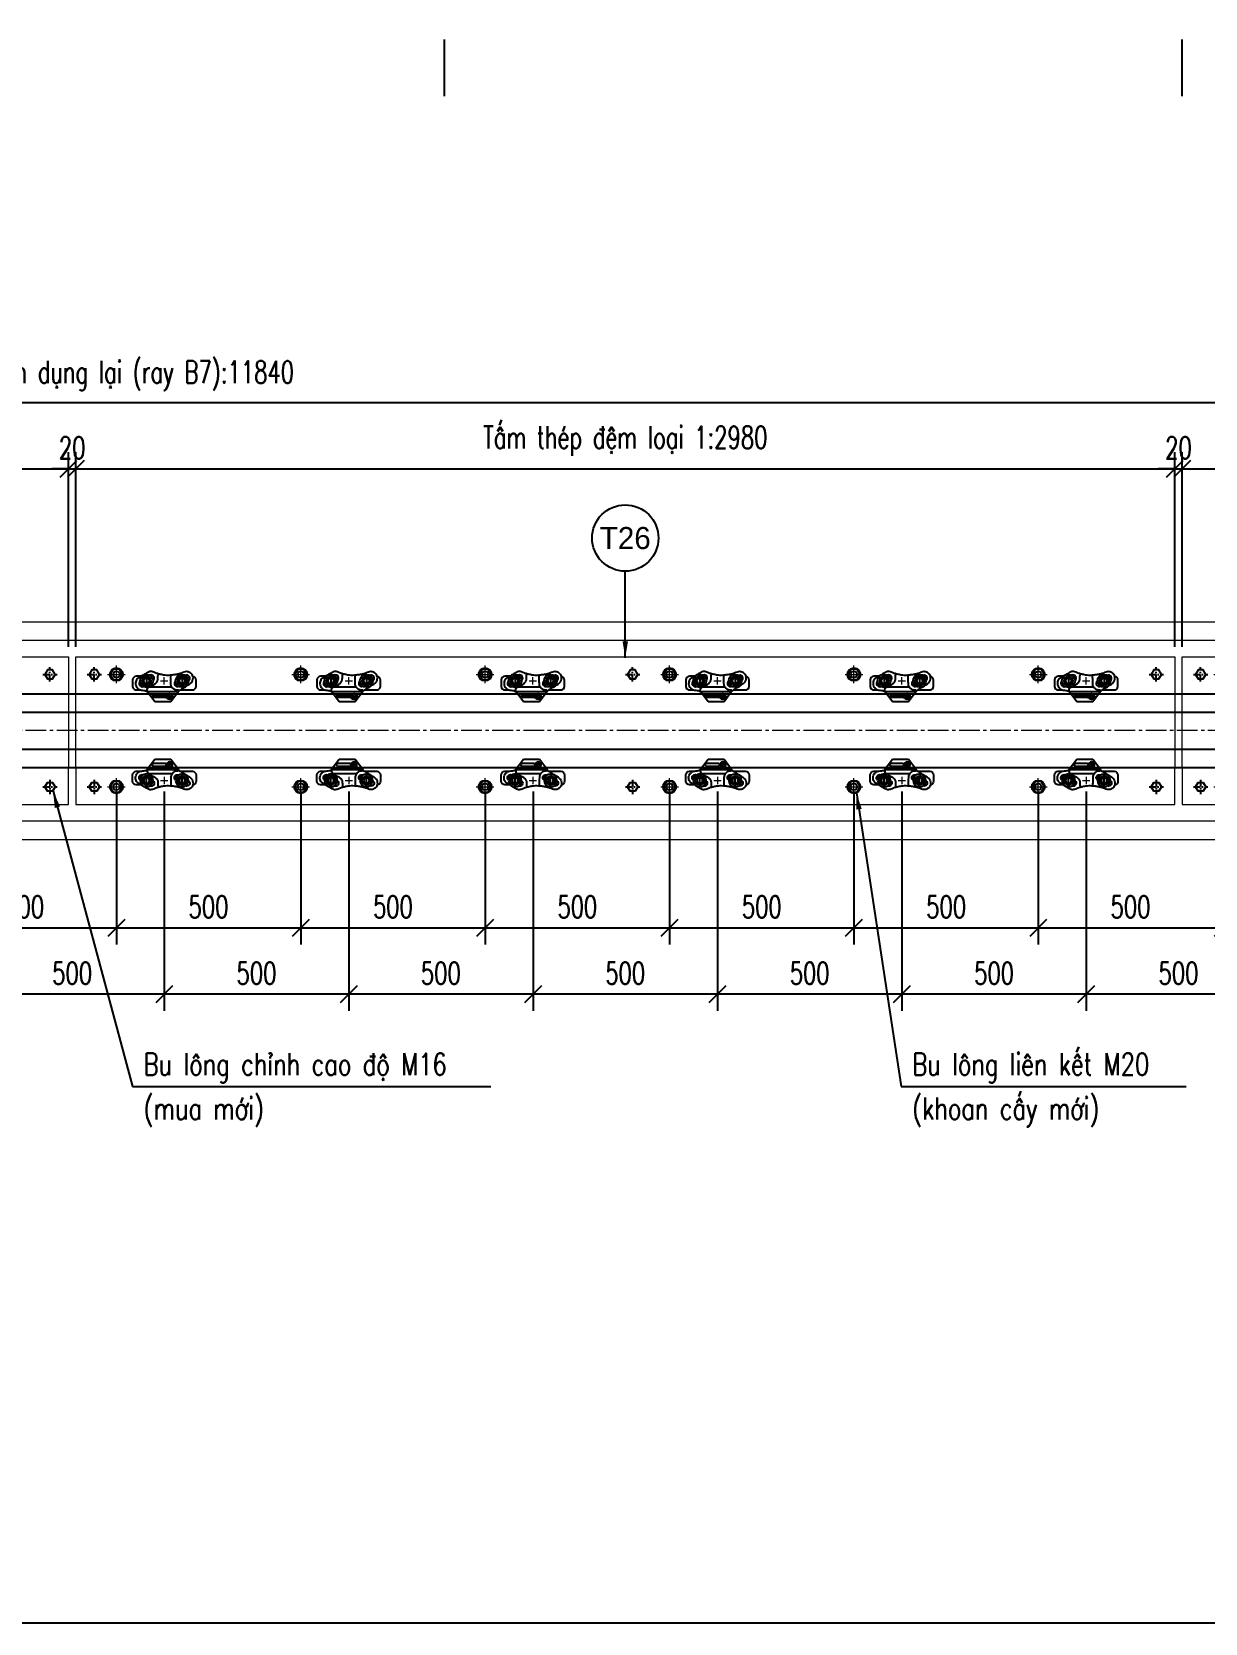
# Model space of a CAD drawing. Header units: millimetres. Extents: x 105795 to 260623, y -660711 to -234400.
# Drawn here: x 210445 to 213627, y -321277 to -316960 of the extents above; entities that cross this region are included whole.
import ezdxf
from ezdxf.enums import TextEntityAlignment as Align

# ---------------------------------------------------------------- set-up
doc = ezdxf.new("R2010")
doc.units = ezdxf.units.MM
doc.header["$LTSCALE"] = 150
doc.header["$MEASUREMENT"] = 0
doc.linetypes.add('CENTER', pattern=[2, 1.25, -0.25, 0.25, -0.25])
doc.linetypes.add('CENTER2', pattern=[1.125, 0.75, -0.125, 0.125, -0.125])
doc.layers.get('Defpoints').update_dxf_attribs({"color": 255})
for name, color, linetype in [('Bulong chinh cao do', 7, 'Continuous'), ('GhichuLytrinh', 2, 'Continuous'), ('PART', 3, 'Continuous'), ('Ray moi', 1, 'Continuous'), ('T-Dim', 8, 'Continuous'), ('T-Hatch', 8, 'Continuous'), ('T-Thay', 3, 'Continuous'), ('T-Truc', 13, 'CENTER2'), ('Tam thep dem', 2, 'Continuous'), ('TEXT', 4, 'Continuous')]:
    doc.layers.add(name, color=color, linetype=linetype)
doc.styles.add('HOA', font='VHAVAN.TTF', dxfattribs={"width": 0.85})
doc.styles.add('THUONG', font='vnsimple.shx', dxfattribs={"width": 0.75})
doc.styles.add('vnsimple', font='vnsimple.shx', dxfattribs={"width": 0.7})
doc.dimstyles.new('30L', dxfattribs={"dimscale": 300, "dimtxt": 0.2, "dimasz": 0.15, "dimexe": 0.15, "dimexo": 0.1, "dimgap": 0.09, "dimtad": 1, "dimdsep": 46, "dimtxsty": 'vnsimple', "dimblk": 'OBLIQUE', "dimcen": 0.09, "dimdle": 0.1, "dimclrd": 256, "dimclre": 256, "dimclrt": 3, "dimadec": 0, "dimazin": 0, "dimtfac": 1, "dimtix": 1, "dimtmove": 1, "dimatfit": 3, "dimfxl": 1, "dimtolj": 1, "dimtzin": 0, "dimarcsym": 0})

# ---------------------------------------------------------------- blocks, each defined once
blk = doc.blocks.new('Bulong M16 chinh cao do')
at = {"layer": 'Bulong chinh cao do', "lineweight": -3}
blk.add_lwpolyline([(-13.9, 0), (-6.9, -12), (6.9, -12), (13.9, 0), (6.9, 12), (-6.9, 12)], close=True, dxfattribs=at)
at = {"layer": 'T-Truc', "color": 250, "linetype": 'CENTER', "lineweight": -3, "ltscale": 0.1}
for p, q in [((-19.4, 0), (19.4, 0)), ((0, -19.4), (0, 19.4))]:
    blk.add_line(p, q, dxfattribs=at)
blk = doc.blocks.new('BU LONG')
at = {"layer": 'PART', "color": 2, "linetype": 'ByBlock', "lineweight": 9, "ltscale": 0.1}
for p, q in [((587063.7, -184968.2), (587063.7, -184920.2)), ((587039.7, -184944.2), (587087.7, -184944.2))]:
    blk.add_line(p, q, dxfattribs=at)
at = {"layer": 'PART', "color": 8, "linetype": 'Continuous'}
blk.add_lwpolyline([(587055.4, -184929.8), (587047.1, -184944.2), (587055.4, -184958.6), (587072.1, -184958.6), (587080.4, -184944.2), (587072.1, -184929.8)], close=True, dxfattribs=at)
at = {"layer": 'PART', "color": 2, "linetype": 'Continuous'}
for radius in [17.6, 8.8]:
    blk.add_circle((587063.7, -184944.2), radius, dxfattribs=at)
blk = doc.blocks.new('coc1')
at = {"layer": 'T-Dim', "color": 250}
for p, q in [((252126.1, -30948.7), (252141.5, -30948.7)), ((252151.5, -30976.2), (252151.5, -31038.5)), ((252171.9, -30984.6), (252171.2, -30984.6)), ((252171.2, -30984.6), (252171.3, -30985.4)), ((252172.9, -31027.2), (252172.9, -30993.4)), ((252174.9, -30991.4), (252177.5, -30991.4)), ((252177.5, -30983), (252175.9, -30983)), ((252175.9, -30983), (252175.9, -30984.6)), ((252175.9, -30985.9), (252175.9, -30987.5)), ((252177.5, -30987.5), (252175.9, -30987.5)), ((252177.8, -30983.6), (252177.8, -30984.6)), ((252177.8, -30986.9), (252177.8, -30985.9)), ((252178.3, -30984.6), (252178.4, -30984.6)), ((252179.5, -30993.4), (252179.5, -31027.2)), ((252181.8, -30986.4), (252181.8, -30984)), ((252174.9, -31029.2), (252177.5, -31029.2)), ((252126.3, -31045.1), (252141.7, -31045.1))]:
    blk.add_line(p, q, dxfattribs=at)
at = {"layer": 'T-Dim', "color": 8}
for p, q in [((252148.7, -30911), (252131.7, -30911)), ((252158.7, -30953.7), (252158.7, -30921)), ((252163.3, -30958.5), (252191, -30979.2)), ((252191, -30979.2), (252191, -31022.5)), ((252191, -31022.5), (252163.3, -31043.3)), ((252121.7, -31059.7), (252121.7, -31073)), ((252158.7, -31073), (252158.7, -31062.1)), ((252131.7, -31083), (252148.7, -31083))]:
    blk.add_line(p, q, dxfattribs=at)
at = {"layer": 'T-Dim', "color": 250}
for points in [[(252147.6, -30948.5), (252140.6, -30936.7), (252126.7, -30936.8), (252120, -30948.9), (252127.1, -30960.8), (252140.9, -30960.6)], [(252147.9, -31044.8), (252140.8, -31033), (252127, -31033.1), (252120.2, -31045.2), (252127.3, -31057.1), (252141.1, -31056.9)]]:
    blk.add_lwpolyline(points, close=True, dxfattribs=at)
blk.add_lwpolyline([(252172.3, -30985.9), (252171.8, -30985.9, -0.402189), (252171.3, -30985.4, -0.402189)], format="xyb", dxfattribs=at)
for points in [[(252171.8, -30984.6), (252171.9, -30984.6)], [(252178.3, -30985.9), (252172.3, -30985.9)], [(252174.6, -30984.6), (252178.3, -30984.6)], [(252178.1, -30984.6), (252179.1, -30984.6)], [(252179.1, -30985.9), (252178.3, -30985.9)]]:
    blk.add_lwpolyline(points, dxfattribs=at)
for centre, radius in [((252133.8, -30949.1), 17.5), ((252133.8, -30948.7), 12), ((252133.8, -30948.7), 8.21), ((252133.8, -30948.7), 7.72), ((252176.2, -30982.5), 7.99), ((252134, -31045.1), 17.7), ((252134, -31045.1), 12), ((252134, -31045.1), 8.58), ((252134, -31045.1), 7.72)]:
    blk.add_circle(centre, radius, dxfattribs=at)
for centre, radius, start, end in [((252126.7, -30936.2), 8.21, 33.8579, 204.33), ((252141.3, -30961.6), 8.21, 217.2187, 24.4659), ((252174.7, -30980.6), 4.86, 309.8531, 235.0368), ((252174.6, -30981), 3.55, 325.9393, 270.8947), ((252174.9, -30993.4), 2, 90, 180), ((252177.5, -30993.4), 2, 0, 90), ((252178.6, -30983.1), 1.56, 288.3305, 324.0231), ((252179, -30987), 1.05, 31.2028, 83.0416), ((252180.9, -30985.2), 1.54, 51.5074, 129.6961), ((252180.9, -30985.2), 1.54, 230.3039, 308.4926), ((252126.6, -31033), 8.58, 40.2477, 202.8953), ((252174.9, -31027.2), 2, 180, 270), ((252177.5, -31027.2), 2, 270, 0), ((252126.6, -31033), 8.58, 243.5906, 244.2653), ((252141.2, -31057), 8.58, 221.8793, 20.5324), ((252141.2, -31057), 8.58, 61.7402, 62.4743)]:
    blk.add_arc(centre, radius, start, end, dxfattribs=at)
at = {"layer": 'T-Dim', "color": 8}
for centre, radius, start, end in [((252131.7, -30921), 10, 90, 172.7502), ((252148.7, -30921), 10, 0, 90), ((252126.6, -31033), 8.58, 358.8777, 359.7675), ((252131.7, -31073), 10, 180, 270), ((252141.2, -31057), 8.58, 179.9374, 180.02), ((252148.7, -31073), 10, 270, 0)]:
    blk.add_arc(centre, radius, start, end, dxfattribs=at)
blk.add_open_spline([(252163.3, -30958.5), (252160.5, -30956.2), (252157.4, -30952.2), (252153.2, -30944.9), (252142, -30926.5), (252136.6, -30921.3), (252129, -30918.9), (252122.3, -30919.2), (252116.3, -30921.6), (252113.2, -30924.9), (252109.9, -30930.5), (252108.9, -30934.1), (252109, -30939.9), (252111.7, -30947.5), (252113.9, -30953.5), (252116, -30959.9), (252117.8, -30970.7), (252118.9, -30980.9), (252119.3, -30990.5), (252118.4, -30998.7), (252116, -31010.1), (252113.9, -31017.1), (252110.2, -31026.3), (252108.6, -31031.1), (252108.6, -31036), (252110, -31039.8), (252119.9, -31056.7), (252121.7, -31059.6), (252124.1, -31064.1), (252128.6, -31071), (252134.1, -31073.9), (252138.8, -31075.4), (252144.9, -31075), (252151.5, -31072.3), (252157.7, -31065.7), (252158.7, -31062.5), (252159.6, -31055.9), (252160.3, -31048.8), (252161.8, -31045.5), (252162.5, -31044.1), (252163.3, -31043.3)], degree=3, knots=[0.587392, 0.587392, 0.587392, 0.587392, 1, 2, 3, 4, 5, 6, 7, 8, 9, 10, 11, 12, 13, 14, 15, 16, 17, 18, 19, 20, 21, 22, 23, 24, 25, 26, 27, 28, 29, 30, 31, 32, 33, 34, 35, 36, 37, 37.680973, 37.680973, 37.680973, 37.680973], dxfattribs=at)
at = {"layer": 'T-Dim', "color": 250}
for points in [[(252163.2, -31042.6), (252163.2, -31038.2), (252163.3, -31005.4), (252163.3, -30985.6), (252163.2, -30962.7), (252163.3, -30959.6), (252163.1, -30959.1), (252162.1, -30958.4), (252161, -30958.3), (252159.8, -30958.4), (252159.3, -30959.4), (252159.2, -30961.2), (252159, -30964), (252158.6, -30966.7), (252158.2, -30968.6), (252157, -30970.9), (252154.7, -30973.5), (252151.8, -30976), (252149.7, -30977.4), (252146.7, -30978.8), (252142.9, -30979.4), (252130.9, -30979.5), (252124.3, -30979.6), (252121.3, -30979.6), (252118.7, -30979.8)], [(252177.8, -30983.6), (252177.8, -30983.2), (252177.7, -30983), (252177.5, -30983)], [(252177.8, -30986.9), (252177.8, -30987.3), (252177.7, -30987.5), (252177.5, -30987.5)], [(252163.2, -31042.6), (252161.8, -31043.7), (252159.6, -31043.5), (252155.8, -31043.3), (252153.2, -31041), (252149.8, -31036.1), (252145.1, -31027.2), (252143.6, -31024.1), (252141.4, -31020.8), (252138.9, -31018.5), (252135.8, -31016.1), (252132.8, -31014.9), (252130.3, -31014.2), (252119.9, -31014.1), (252117.4, -31014.1), (252115.3, -31012.2)]]:
    blk.add_open_spline(points, degree=3, dxfattribs=at)
at = {"layer": 'T-Truc', "color": 250, "lineweight": 9, "ltscale": 30}
for p, q in [((252134, -31007), (252134, -30987)), ((252144, -30997), (252124, -30997))]:
    blk.add_line(p, q, dxfattribs=at)
blk = doc.blocks.new('mnmnbvmnbvmnbmnbbn')
at = {"layer": 'Tam thep dem', "lineweight": 9, "ltscale": 0.5}
for points in [[(0, -300), (0, 0), (2980, 0), (2980, -300)], [(0, -300), (0, -400), (2980, -400), (2980, -300)]]:
    blk.add_lwpolyline(points, dxfattribs=at)
at = {"layer": 'Bulong chinh cao do', "linetype": 'Continuous'}
for p in [(50, -47.5), (1510, -47.5), (2930, -47.5)]:
    blk.add_blockref('Bulong M16 chinh cao do', p, dxfattribs=at)
at = {"layer": 'Bulong chinh cao do', "linetype": 'Continuous', "xscale": -1, "rotation": 180}
for p in [(50, -352.5), (1510, -352.5), (2930, -352.5)]:
    blk.add_blockref('Bulong M16 chinh cao do', p, dxfattribs=at)
at = {"layer": 'PART', "linetype": 'Continuous'}
for p in [(-586953.7, 184896.7), (-586453.7, 184896.7), (-585953.7, 184896.7), (-585453.7, 184896.7), (-584953.7, 184896.7), (-584453.7, 184896.7), (-586953.7, 184591.7), (-586453.7, 184591.7), (-585953.7, 184591.7), (-585453.7, 184591.7), (-584953.7, 184591.7), (-584453.7, 184591.7)]:
    blk.add_blockref('BU LONG', p, dxfattribs=at)
at = {"layer": 'T-Dim', "rotation": 270}
for p in [(31237, 252069), (31737, 252069), (32236.3, 252069, 616), (32737, 252069), (33237, 252069), (33737, 252069)]:
    blk.add_blockref('coc1', p, dxfattribs=at)
at = {"layer": 'T-Dim', "xscale": -1, "rotation": 270}
for p in [(31237, -252469), (31737, -252469), (32236.3, -252469, 616), (32737, -252469), (33237, -252469), (33737, -252469)]:
    blk.add_blockref('coc1', p, dxfattribs=at)
blk = doc.blocks.new('_Oblique')
at = {"color": 0, "linetype": 'ByBlock', "lineweight": -2}
blk.add_line((-0.5, -0.5), (0.5, 0.5), dxfattribs=at)
blk = doc.blocks.new('*D900')
at = {"layer": 'Defpoints', "color": 0, "linetype": 'Continuous', "transparency": 16777216}
for p in [(210174.5, -318996.9), (210674.5, -318996.9), (210674.5, -319390.9)]:
    blk.add_point(p, dxfattribs=at)
at = {"layer": 'T-Dim', "linetype": 'Continuous', "lineweight": -2, "transparency": 16777216}
for p, q in [((210174.5, -319026.9), (210174.5, -319435.9)), ((210674.5, -319026.9), (210674.5, -319435.9)), ((210144.5, -319390.9), (210704.5, -319390.9))]:
    blk.add_line(p, q, dxfattribs=at)
at = {"layer": 'T-Dim', "linetype": 'Continuous', "lineweight": -2, "transparency": 16777216, "xscale": 45, "yscale": 45, "zscale": 45, "rotation": 180}
blk.add_blockref('_Oblique', (210174.5, -319390.9), dxfattribs=at)
at = {"layer": 'T-Dim', "linetype": 'Continuous', "lineweight": -2, "transparency": 16777216, "xscale": 45, "yscale": 45, "zscale": 45}
blk.add_blockref('_Oblique', (210674.5, -319390.9), dxfattribs=at)
at = {"layer": 'T-Dim', "color": 3, "linetype": 'Continuous', "transparency": 16777216, "insert": (210424.5, -319333.9), "char_height": 60, "attachment_point": 5, "style": 'vnsimple'}
blk.add_mtext('\\A1;500', dxfattribs=at)
blk = doc.blocks.new('*D901')
at = {"layer": 'Defpoints', "color": 0, "linetype": 'Continuous', "transparency": 16777216}
for p in [(210304.5, -318990.7), (210804.5, -318990.7), (210304.5, -319570.9)]:
    blk.add_point(p, dxfattribs=at)
at = {"layer": 'T-Dim', "linetype": 'Continuous', "lineweight": -2, "transparency": 16777216}
for p, q in [((210304.5, -319020.7), (210304.5, -319615.9)), ((210804.5, -319020.7), (210804.5, -319615.9)), ((210834.5, -319570.9), (210274.5, -319570.9))]:
    blk.add_line(p, q, dxfattribs=at)
at = {"layer": 'T-Dim', "linetype": 'Continuous', "lineweight": -2, "transparency": 16777216, "xscale": 45, "yscale": 45, "zscale": 45, "rotation": 180}
blk.add_blockref('_Oblique', (210304.5, -319570.9), dxfattribs=at)
at = {"layer": 'T-Dim', "linetype": 'Continuous', "lineweight": -2, "transparency": 16777216, "xscale": 45, "yscale": 45, "zscale": 45}
blk.add_blockref('_Oblique', (210804.5, -319570.9), dxfattribs=at)
at = {"layer": 'T-Dim', "color": 3, "linetype": 'Continuous', "transparency": 16777216, "insert": (210554.5, -319513.9), "char_height": 60, "attachment_point": 5, "style": 'vnsimple'}
blk.add_mtext('\\A1;500', dxfattribs=at)
blk = doc.blocks.new('*D902')
at = {"layer": 'Defpoints', "color": 0, "linetype": 'Continuous', "transparency": 16777216}
for p in [(210674.5, -318996.9), (211174.5, -318996.9), (211174.5, -319390.9)]:
    blk.add_point(p, dxfattribs=at)
at = {"layer": 'T-Dim', "linetype": 'Continuous', "lineweight": -2, "transparency": 16777216}
for p, q in [((210674.5, -319026.9), (210674.5, -319435.9)), ((211174.5, -319026.9), (211174.5, -319435.9)), ((210644.5, -319390.9), (211204.5, -319390.9))]:
    blk.add_line(p, q, dxfattribs=at)
at = {"layer": 'T-Dim', "linetype": 'Continuous', "lineweight": -2, "transparency": 16777216, "xscale": 45, "yscale": 45, "zscale": 45, "rotation": 180}
blk.add_blockref('_Oblique', (210674.5, -319390.9), dxfattribs=at)
at = {"layer": 'T-Dim', "linetype": 'Continuous', "lineweight": -2, "transparency": 16777216, "xscale": 45, "yscale": 45, "zscale": 45}
blk.add_blockref('_Oblique', (211174.5, -319390.9), dxfattribs=at)
at = {"layer": 'T-Dim', "color": 3, "linetype": 'Continuous', "transparency": 16777216, "insert": (210924.5, -319333.9), "char_height": 60, "attachment_point": 5, "style": 'vnsimple'}
blk.add_mtext('\\A1;500', dxfattribs=at)
blk = doc.blocks.new('*D903')
at = {"layer": 'Defpoints', "color": 0, "linetype": 'Continuous', "transparency": 16777216}
for p in [(210804.5, -318990.7), (211304.5, -318990.7), (210804.5, -319570.9)]:
    blk.add_point(p, dxfattribs=at)
at = {"layer": 'T-Dim', "linetype": 'Continuous', "lineweight": -2, "transparency": 16777216}
for p, q in [((210804.5, -319020.7), (210804.5, -319615.9)), ((211304.5, -319020.7), (211304.5, -319615.9)), ((211334.5, -319570.9), (210774.5, -319570.9))]:
    blk.add_line(p, q, dxfattribs=at)
at = {"layer": 'T-Dim', "linetype": 'Continuous', "lineweight": -2, "transparency": 16777216, "xscale": 45, "yscale": 45, "zscale": 45, "rotation": 180}
blk.add_blockref('_Oblique', (210804.5, -319570.9), dxfattribs=at)
at = {"layer": 'T-Dim', "linetype": 'Continuous', "lineweight": -2, "transparency": 16777216, "xscale": 45, "yscale": 45, "zscale": 45}
blk.add_blockref('_Oblique', (211304.5, -319570.9), dxfattribs=at)
at = {"layer": 'T-Dim', "color": 3, "linetype": 'Continuous', "transparency": 16777216, "insert": (211054.5, -319513.9), "char_height": 60, "attachment_point": 5, "style": 'vnsimple'}
blk.add_mtext('\\A1;500', dxfattribs=at)
blk = doc.blocks.new('*D904')
at = {"layer": 'Defpoints', "color": 0, "linetype": 'Continuous', "transparency": 16777216}
for p in [(211174.5, -318996.9), (211674.5, -318996.9), (211674.5, -319390.9)]:
    blk.add_point(p, dxfattribs=at)
at = {"layer": 'T-Dim', "linetype": 'Continuous', "lineweight": -2, "transparency": 16777216}
for p, q in [((211174.5, -319026.9), (211174.5, -319435.9)), ((211674.5, -319026.9), (211674.5, -319435.9)), ((211144.5, -319390.9), (211704.5, -319390.9))]:
    blk.add_line(p, q, dxfattribs=at)
at = {"layer": 'T-Dim', "linetype": 'Continuous', "lineweight": -2, "transparency": 16777216, "xscale": 45, "yscale": 45, "zscale": 45, "rotation": 180}
blk.add_blockref('_Oblique', (211174.5, -319390.9), dxfattribs=at)
at = {"layer": 'T-Dim', "linetype": 'Continuous', "lineweight": -2, "transparency": 16777216, "xscale": 45, "yscale": 45, "zscale": 45}
blk.add_blockref('_Oblique', (211674.5, -319390.9), dxfattribs=at)
at = {"layer": 'T-Dim', "color": 3, "linetype": 'Continuous', "transparency": 16777216, "insert": (211424.5, -319333.9), "char_height": 60, "attachment_point": 5, "style": 'vnsimple'}
blk.add_mtext('\\A1;500', dxfattribs=at)
blk = doc.blocks.new('*D905')
at = {"layer": 'Defpoints', "color": 0, "linetype": 'Continuous', "transparency": 16777216}
for p in [(211304.5, -318990.7), (211804.5, -318990.7), (211304.5, -319570.9)]:
    blk.add_point(p, dxfattribs=at)
at = {"layer": 'T-Dim', "linetype": 'Continuous', "lineweight": -2, "transparency": 16777216}
for p, q in [((211304.5, -319020.7), (211304.5, -319615.9)), ((211804.5, -319020.7), (211804.5, -319615.9)), ((211834.5, -319570.9), (211274.5, -319570.9))]:
    blk.add_line(p, q, dxfattribs=at)
at = {"layer": 'T-Dim', "linetype": 'Continuous', "lineweight": -2, "transparency": 16777216, "xscale": 45, "yscale": 45, "zscale": 45, "rotation": 180}
blk.add_blockref('_Oblique', (211304.5, -319570.9), dxfattribs=at)
at = {"layer": 'T-Dim', "linetype": 'Continuous', "lineweight": -2, "transparency": 16777216, "xscale": 45, "yscale": 45, "zscale": 45}
blk.add_blockref('_Oblique', (211804.5, -319570.9), dxfattribs=at)
at = {"layer": 'T-Dim', "color": 3, "linetype": 'Continuous', "transparency": 16777216, "insert": (211554.5, -319513.9), "char_height": 60, "attachment_point": 5, "style": 'vnsimple'}
blk.add_mtext('\\A1;500', dxfattribs=at)
blk = doc.blocks.new('*D906')
at = {"layer": 'Defpoints', "color": 0, "linetype": 'Continuous', "transparency": 16777216}
for p in [(211674.5, -318996.9), (212174.5, -318996.9), (212174.5, -319390.9)]:
    blk.add_point(p, dxfattribs=at)
at = {"layer": 'T-Dim', "linetype": 'Continuous', "lineweight": -2, "transparency": 16777216}
for p, q in [((211674.5, -319026.9), (211674.5, -319435.9)), ((212174.5, -319026.9), (212174.5, -319435.9)), ((211644.5, -319390.9), (212204.5, -319390.9))]:
    blk.add_line(p, q, dxfattribs=at)
at = {"layer": 'T-Dim', "linetype": 'Continuous', "lineweight": -2, "transparency": 16777216, "xscale": 45, "yscale": 45, "zscale": 45, "rotation": 180}
blk.add_blockref('_Oblique', (211674.5, -319390.9), dxfattribs=at)
at = {"layer": 'T-Dim', "linetype": 'Continuous', "lineweight": -2, "transparency": 16777216, "xscale": 45, "yscale": 45, "zscale": 45}
blk.add_blockref('_Oblique', (212174.5, -319390.9), dxfattribs=at)
at = {"layer": 'T-Dim', "color": 3, "linetype": 'Continuous', "transparency": 16777216, "insert": (211924.5, -319333.9), "char_height": 60, "attachment_point": 5, "style": 'vnsimple'}
blk.add_mtext('\\A1;500', dxfattribs=at)
blk = doc.blocks.new('*D907')
at = {"layer": 'Defpoints', "color": 0, "linetype": 'Continuous', "transparency": 16777216}
for p in [(211804.5, -318990.7), (212304.5, -318990.7), (211804.5, -319570.9)]:
    blk.add_point(p, dxfattribs=at)
at = {"layer": 'T-Dim', "linetype": 'Continuous', "lineweight": -2, "transparency": 16777216}
for p, q in [((211804.5, -319020.7), (211804.5, -319615.9)), ((212304.5, -319020.7), (212304.5, -319615.9)), ((212334.5, -319570.9), (211774.5, -319570.9))]:
    blk.add_line(p, q, dxfattribs=at)
at = {"layer": 'T-Dim', "linetype": 'Continuous', "lineweight": -2, "transparency": 16777216, "xscale": 45, "yscale": 45, "zscale": 45, "rotation": 180}
blk.add_blockref('_Oblique', (211804.5, -319570.9), dxfattribs=at)
at = {"layer": 'T-Dim', "linetype": 'Continuous', "lineweight": -2, "transparency": 16777216, "xscale": 45, "yscale": 45, "zscale": 45}
blk.add_blockref('_Oblique', (212304.5, -319570.9), dxfattribs=at)
at = {"layer": 'T-Dim', "color": 3, "linetype": 'Continuous', "transparency": 16777216, "insert": (212054.5, -319513.9), "char_height": 60, "attachment_point": 5, "style": 'vnsimple'}
blk.add_mtext('\\A1;500', dxfattribs=at)
blk = doc.blocks.new('*D908')
at = {"layer": 'Defpoints', "color": 0, "linetype": 'Continuous', "transparency": 16777216}
for p in [(212174.5, -318996.9), (212674.5, -318996.9), (212674.5, -319390.9)]:
    blk.add_point(p, dxfattribs=at)
at = {"layer": 'T-Dim', "linetype": 'Continuous', "lineweight": -2, "transparency": 16777216}
for p, q in [((212174.5, -319026.9), (212174.5, -319435.9)), ((212674.5, -319026.9), (212674.5, -319435.9)), ((212144.5, -319390.9), (212704.5, -319390.9))]:
    blk.add_line(p, q, dxfattribs=at)
at = {"layer": 'T-Dim', "linetype": 'Continuous', "lineweight": -2, "transparency": 16777216, "xscale": 45, "yscale": 45, "zscale": 45, "rotation": 180}
blk.add_blockref('_Oblique', (212174.5, -319390.9), dxfattribs=at)
at = {"layer": 'T-Dim', "linetype": 'Continuous', "lineweight": -2, "transparency": 16777216, "xscale": 45, "yscale": 45, "zscale": 45}
blk.add_blockref('_Oblique', (212674.5, -319390.9), dxfattribs=at)
at = {"layer": 'T-Dim', "color": 3, "linetype": 'Continuous', "transparency": 16777216, "insert": (212424.5, -319333.9), "char_height": 60, "attachment_point": 5, "style": 'vnsimple'}
blk.add_mtext('\\A1;500', dxfattribs=at)
blk = doc.blocks.new('*D909')
at = {"layer": 'Defpoints', "color": 0, "linetype": 'Continuous', "transparency": 16777216}
for p in [(212304.5, -318990.7), (212804.5, -318990.7), (212304.5, -319570.9)]:
    blk.add_point(p, dxfattribs=at)
at = {"layer": 'T-Dim', "linetype": 'Continuous', "lineweight": -2, "transparency": 16777216}
for p, q in [((212304.5, -319020.7), (212304.5, -319615.9)), ((212804.5, -319020.7), (212804.5, -319615.9)), ((212834.5, -319570.9), (212274.5, -319570.9))]:
    blk.add_line(p, q, dxfattribs=at)
at = {"layer": 'T-Dim', "linetype": 'Continuous', "lineweight": -2, "transparency": 16777216, "xscale": 45, "yscale": 45, "zscale": 45, "rotation": 180}
blk.add_blockref('_Oblique', (212304.5, -319570.9), dxfattribs=at)
at = {"layer": 'T-Dim', "linetype": 'Continuous', "lineweight": -2, "transparency": 16777216, "xscale": 45, "yscale": 45, "zscale": 45}
blk.add_blockref('_Oblique', (212804.5, -319570.9), dxfattribs=at)
at = {"layer": 'T-Dim', "color": 3, "linetype": 'Continuous', "transparency": 16777216, "insert": (212554.5, -319513.9), "char_height": 60, "attachment_point": 5, "style": 'vnsimple'}
blk.add_mtext('\\A1;500', dxfattribs=at)
blk = doc.blocks.new('*D910')
at = {"layer": 'Defpoints', "color": 0, "linetype": 'Continuous', "transparency": 16777216}
for p in [(212674.5, -318996.9), (213174.5, -318996.9), (213174.5, -319390.9)]:
    blk.add_point(p, dxfattribs=at)
at = {"layer": 'T-Dim', "linetype": 'Continuous', "lineweight": -2, "transparency": 16777216}
for p, q in [((212674.5, -319026.9), (212674.5, -319435.9)), ((213174.5, -319026.9), (213174.5, -319435.9)), ((212644.5, -319390.9), (213204.5, -319390.9))]:
    blk.add_line(p, q, dxfattribs=at)
at = {"layer": 'T-Dim', "linetype": 'Continuous', "lineweight": -2, "transparency": 16777216, "xscale": 45, "yscale": 45, "zscale": 45, "rotation": 180}
blk.add_blockref('_Oblique', (212674.5, -319390.9), dxfattribs=at)
at = {"layer": 'T-Dim', "linetype": 'Continuous', "lineweight": -2, "transparency": 16777216, "xscale": 45, "yscale": 45, "zscale": 45}
blk.add_blockref('_Oblique', (213174.5, -319390.9), dxfattribs=at)
at = {"layer": 'T-Dim', "color": 3, "linetype": 'Continuous', "transparency": 16777216, "insert": (212924.5, -319333.9), "char_height": 60, "attachment_point": 5, "style": 'vnsimple'}
blk.add_mtext('\\A1;500', dxfattribs=at)
blk = doc.blocks.new('*D911')
at = {"layer": 'Defpoints', "color": 0, "linetype": 'Continuous', "transparency": 16777216}
for p in [(212804.5, -318990.7), (213304.5, -318990.7), (212804.5, -319570.9)]:
    blk.add_point(p, dxfattribs=at)
at = {"layer": 'T-Dim', "linetype": 'Continuous', "lineweight": -2, "transparency": 16777216}
for p, q in [((212804.5, -319020.7), (212804.5, -319615.9)), ((213304.5, -319020.7), (213304.5, -319615.9)), ((213334.5, -319570.9), (212774.5, -319570.9))]:
    blk.add_line(p, q, dxfattribs=at)
at = {"layer": 'T-Dim', "linetype": 'Continuous', "lineweight": -2, "transparency": 16777216, "xscale": 45, "yscale": 45, "zscale": 45, "rotation": 180}
blk.add_blockref('_Oblique', (212804.5, -319570.9), dxfattribs=at)
at = {"layer": 'T-Dim', "linetype": 'Continuous', "lineweight": -2, "transparency": 16777216, "xscale": 45, "yscale": 45, "zscale": 45}
blk.add_blockref('_Oblique', (213304.5, -319570.9), dxfattribs=at)
at = {"layer": 'T-Dim', "color": 3, "linetype": 'Continuous', "transparency": 16777216, "insert": (213054.5, -319513.9), "char_height": 60, "attachment_point": 5, "style": 'vnsimple'}
blk.add_mtext('\\A1;500', dxfattribs=at)
blk = doc.blocks.new('*D912')
at = {"layer": 'Defpoints', "color": 0, "linetype": 'Continuous', "transparency": 16777216}
for p in [(213174.5, -318996.9), (213674.5, -318996.9), (213674.5, -319390.9)]:
    blk.add_point(p, dxfattribs=at)
at = {"layer": 'T-Dim', "linetype": 'Continuous', "lineweight": -2, "transparency": 16777216}
for p, q in [((213174.5, -319026.9), (213174.5, -319435.9)), ((213674.5, -319026.9), (213674.5, -319435.9)), ((213144.5, -319390.9), (213704.5, -319390.9))]:
    blk.add_line(p, q, dxfattribs=at)
at = {"layer": 'T-Dim', "linetype": 'Continuous', "lineweight": -2, "transparency": 16777216, "xscale": 45, "yscale": 45, "zscale": 45, "rotation": 180}
blk.add_blockref('_Oblique', (213174.5, -319390.9), dxfattribs=at)
at = {"layer": 'T-Dim', "linetype": 'Continuous', "lineweight": -2, "transparency": 16777216, "xscale": 45, "yscale": 45, "zscale": 45}
blk.add_blockref('_Oblique', (213674.5, -319390.9), dxfattribs=at)
at = {"layer": 'T-Dim', "color": 3, "linetype": 'Continuous', "transparency": 16777216, "insert": (213424.5, -319333.9), "char_height": 60, "attachment_point": 5, "style": 'vnsimple'}
blk.add_mtext('\\A1;500', dxfattribs=at)
blk = doc.blocks.new('*D913')
at = {"layer": 'Defpoints', "color": 0, "linetype": 'Continuous', "transparency": 16777216}
for p in [(213304.5, -318990.7), (213804.5, -318990.7), (213304.5, -319570.9)]:
    blk.add_point(p, dxfattribs=at)
at = {"layer": 'T-Dim', "linetype": 'Continuous', "lineweight": -2, "transparency": 16777216}
for p, q in [((213304.5, -319020.7), (213304.5, -319615.9)), ((213804.5, -319020.7), (213804.5, -319615.9)), ((213834.5, -319570.9), (213274.5, -319570.9))]:
    blk.add_line(p, q, dxfattribs=at)
at = {"layer": 'T-Dim', "linetype": 'Continuous', "lineweight": -2, "transparency": 16777216, "xscale": 45, "yscale": 45, "zscale": 45, "rotation": 180}
blk.add_blockref('_Oblique', (213304.5, -319570.9), dxfattribs=at)
at = {"layer": 'T-Dim', "linetype": 'Continuous', "lineweight": -2, "transparency": 16777216, "xscale": 45, "yscale": 45, "zscale": 45}
blk.add_blockref('_Oblique', (213804.5, -319570.9), dxfattribs=at)
at = {"layer": 'T-Dim', "color": 3, "linetype": 'Continuous', "transparency": 16777216, "insert": (213554.5, -319513.9), "char_height": 60, "attachment_point": 5, "style": 'vnsimple'}
blk.add_mtext('\\A1;500', dxfattribs=at)
blk = doc.blocks.new('*D1000')
at = {"layer": 'Defpoints', "color": 0, "transparency": 16777216}
for p in [(210544.5, -318145.8), (207564.5, -318658.5), (210544.5, -318658.5)]:
    blk.add_point(p, dxfattribs=at)
at = {"layer": 'T-Dim', "lineweight": -2, "transparency": 16777216}
for p, q in [((207564.5, -318628.5), (207564.5, -318100.8)), ((210544.5, -318628.5), (210544.5, -318100.8)), ((207534.5, -318145.8), (210574.5, -318145.8))]:
    blk.add_line(p, q, dxfattribs=at)
at = {"layer": 'T-Dim', "lineweight": -2, "transparency": 16777216, "xscale": 45, "yscale": 45, "zscale": 45, "rotation": 180}
blk.add_blockref('_Oblique', (207564.5, -318145.8), dxfattribs=at)
at = {"layer": 'T-Dim', "lineweight": -2, "transparency": 16777216, "xscale": 45, "yscale": 45, "zscale": 45}
blk.add_blockref('_Oblique', (210544.5, -318145.8), dxfattribs=at)
at = {"layer": 'T-Dim', "color": 3, "transparency": 16777216, "insert": (209054.5, -318070.3), "char_height": 60, "attachment_point": 5, "style": 'vnsimple'}
blk.add_mtext('\\A1;TÊm thÐp ®Öm lo¹i 1:2980', dxfattribs=at)
blk = doc.blocks.new('*D1001')
at = {"layer": 'Defpoints', "color": 0, "linetype": 'Continuous', "transparency": 16777216}
for p in [(210564.5, -318145.8), (210544.5, -318655.9), (210564.5, -318655.9)]:
    blk.add_point(p, dxfattribs=at)
at = {"layer": 'T-Dim', "linetype": 'Continuous', "lineweight": -2, "transparency": 16777216}
for p, q in [((210544.5, -318625.9), (210544.5, -318100.8)), ((210564.5, -318625.9), (210564.5, -318100.8)), ((210544.5, -318145.8), (210499.5, -318145.8)), ((210544.5, -318145.8), (210564.5, -318145.8)), ((210564.5, -318145.8), (210609.5, -318145.8))]:
    blk.add_line(p, q, dxfattribs=at)
at = {"layer": 'T-Dim', "linetype": 'Continuous', "lineweight": -2, "transparency": 16777216, "xscale": 45, "yscale": 45, "zscale": 45}
blk.add_blockref('_Oblique', (210544.5, -318145.8), dxfattribs=at)
at = {"layer": 'T-Dim', "linetype": 'Continuous', "lineweight": -2, "transparency": 16777216, "xscale": 45, "yscale": 45, "zscale": 45, "rotation": 180}
blk.add_blockref('_Oblique', (210564.5, -318145.8), dxfattribs=at)
at = {"layer": 'T-Dim', "color": 3, "linetype": 'Continuous', "transparency": 16777216, "insert": (210554.5, -318088.8), "char_height": 60, "attachment_point": 5, "style": 'vnsimple'}
blk.add_mtext('\\A1;20', dxfattribs=at)
blk = doc.blocks.new('*D1002')
at = {"layer": 'Defpoints', "color": 0, "transparency": 16777216}
for p in [(213544.5, -318145.8), (210564.5, -318658.5), (213544.5, -318658.5)]:
    blk.add_point(p, dxfattribs=at)
at = {"layer": 'T-Dim', "lineweight": -2, "transparency": 16777216}
for p, q in [((210564.5, -318628.5), (210564.5, -318100.8)), ((213544.5, -318628.5), (213544.5, -318100.8)), ((210534.5, -318145.8), (213574.5, -318145.8))]:
    blk.add_line(p, q, dxfattribs=at)
at = {"layer": 'T-Dim', "lineweight": -2, "transparency": 16777216, "xscale": 45, "yscale": 45, "zscale": 45, "rotation": 180}
blk.add_blockref('_Oblique', (210564.5, -318145.8), dxfattribs=at)
at = {"layer": 'T-Dim', "lineweight": -2, "transparency": 16777216, "xscale": 45, "yscale": 45, "zscale": 45}
blk.add_blockref('_Oblique', (213544.5, -318145.8), dxfattribs=at)
at = {"layer": 'T-Dim', "color": 3, "transparency": 16777216, "insert": (212054.5, -318070.3), "char_height": 60, "attachment_point": 5, "style": 'vnsimple'}
blk.add_mtext('\\A1;TÊm thÐp ®Öm lo¹i 1:2980', dxfattribs=at)
blk = doc.blocks.new('*D1003')
at = {"layer": 'Defpoints', "color": 0, "linetype": 'Continuous', "transparency": 16777216}
for p in [(213564.5, -318145.8), (213544.5, -318655.9), (213564.5, -318655.9)]:
    blk.add_point(p, dxfattribs=at)
at = {"layer": 'T-Dim', "linetype": 'Continuous', "lineweight": -2, "transparency": 16777216}
for p, q in [((213544.5, -318625.9), (213544.5, -318100.8)), ((213564.5, -318625.9), (213564.5, -318100.8)), ((213544.5, -318145.8), (213499.5, -318145.8)), ((213544.5, -318145.8), (213564.5, -318145.8)), ((213564.5, -318145.8), (213609.5, -318145.8))]:
    blk.add_line(p, q, dxfattribs=at)
at = {"layer": 'T-Dim', "linetype": 'Continuous', "lineweight": -2, "transparency": 16777216, "xscale": 45, "yscale": 45, "zscale": 45}
blk.add_blockref('_Oblique', (213544.5, -318145.8), dxfattribs=at)
at = {"layer": 'T-Dim', "linetype": 'Continuous', "lineweight": -2, "transparency": 16777216, "xscale": 45, "yscale": 45, "zscale": 45, "rotation": 180}
blk.add_blockref('_Oblique', (213564.5, -318145.8), dxfattribs=at)
at = {"layer": 'T-Dim', "color": 3, "linetype": 'Continuous', "transparency": 16777216, "insert": (213554.5, -318088.8), "char_height": 60, "attachment_point": 5, "style": 'vnsimple'}
blk.add_mtext('\\A1;20', dxfattribs=at)
blk = doc.blocks.new('*D1004')
at = {"layer": 'Defpoints', "color": 0, "transparency": 16777216}
for p in [(216544.5, -318145.8), (213564.5, -318658.5), (216544.5, -318658.5)]:
    blk.add_point(p, dxfattribs=at)
at = {"layer": 'T-Dim', "lineweight": -2, "transparency": 16777216}
for p, q in [((213564.5, -318628.5), (213564.5, -318100.8)), ((216544.5, -318628.5), (216544.5, -318100.8)), ((213534.5, -318145.8), (216574.5, -318145.8))]:
    blk.add_line(p, q, dxfattribs=at)
at = {"layer": 'T-Dim', "lineweight": -2, "transparency": 16777216, "xscale": 45, "yscale": 45, "zscale": 45, "rotation": 180}
blk.add_blockref('_Oblique', (213564.5, -318145.8), dxfattribs=at)
at = {"layer": 'T-Dim', "lineweight": -2, "transparency": 16777216, "xscale": 45, "yscale": 45, "zscale": 45}
blk.add_blockref('_Oblique', (216544.5, -318145.8), dxfattribs=at)
at = {"layer": 'T-Dim', "color": 3, "transparency": 16777216, "insert": (215054.5, -318070.3), "char_height": 60, "attachment_point": 5, "style": 'vnsimple'}
blk.add_mtext('\\A1;TÊm thÐp ®Öm lo¹i 1:2980', dxfattribs=at)
blk = doc.blocks.new('*D1050')
at = {"layer": 'Defpoints', "color": 0, "transparency": 16777216}
for p in [(216514.5, -317965.8), (204674.5, -318722.5), (216514.5, -318722.5)]:
    blk.add_point(p, dxfattribs=at)
at = {"layer": 'T-Hatch', "lineweight": -2, "transparency": 16777216}
for p, q in [((204674.5, -318692.5), (204674.5, -317920.8)), ((216514.5, -318692.5), (216514.5, -317920.8)), ((204644.5, -317965.8), (216544.5, -317965.8))]:
    blk.add_line(p, q, dxfattribs=at)
at = {"layer": 'T-Hatch', "lineweight": -2, "transparency": 16777216, "xscale": 45, "yscale": 45, "zscale": 45, "rotation": 180}
blk.add_blockref('_Oblique', (204674.5, -317965.8), dxfattribs=at)
at = {"layer": 'T-Hatch', "lineweight": -2, "transparency": 16777216, "xscale": 45, "yscale": 45, "zscale": 45}
blk.add_blockref('_Oblique', (216514.5, -317965.8), dxfattribs=at)
at = {"layer": 'T-Hatch', "color": 3, "transparency": 16777216, "insert": (210594.5, -317893.1), "char_height": 60, "attachment_point": 5, "style": 'vnsimple'}
blk.add_mtext('\\A1;Thanh ray tËn dông l¹i (ray B7):11840', dxfattribs=at)
blk = doc.blocks.new('Chi dan')
at = {"layer": 'T-Dim'}
blk.add_leader([(0, -245), (0, -10)], dimstyle='30L', override={"dimgap": 0.09, "dimtad": 0}, dxfattribs=at)
blk.add_wipeout([(68.5, 138.4), (60.6, 146.5), (51.8, 153.6), (42.2, 159.5), (31.9, 164.2), (21.1, 167.5), (10, 169.4), (-1.3, 170), (-12.6, 169.1), (-23.7, 166.8), (-34.4, 163.2), (-44.5, 158.2), (-54, 152), (-62.6, 144.7), (-70.2, 136.3), (-76.7, 127.1), (-82, 117.1), (-86, 106.5), (-88.6, 95.5), (-89.9, 84.3), (-89.7, 73), (-88.1, 61.8), (-85.2, 50.9), (-80.9, 40.5), (-75.3, 30.7), (-68.5, 21.6), (-60.6, 13.5), (-51.8, 6.4), (-42.2, 0.5), (-31.9, -4.2), (-21.1, -7.5), (-10, -9.4), (1.3, -10), (12.6, -9.1), (23.7, -6.8), (34.4, -3.2), (44.5, 1.8), (54, 8), (62.6, 15.3), (70.2, 23.7), (76.7, 32.9), (82, 42.9), (86, 53.5), (88.6, 64.5), (89.9, 75.7), (89.7, 87), (88.1, 98.2), (85.2, 109.1), (80.9, 119.5), (75.3, 129.3)]).dxf.layer = 'T-Dim'
blk.add_circle((0, 80), 90, dxfattribs=at)

msp = doc.modelspace()

# ---------------------------------------------------------------- linework, layer by layer
at = {"layer": 'GhichuLytrinh', "color": 8}
for p, q in [((211564.457, -317135.007), (211564.457, -316981.293)), ((213564.457, -317135.007), (213564.457, -316981.293))]:
    msp.add_line(p, q, dxfattribs=at)
at = {"layer": 'Ray moi', "linetype": 'Continuous'}
for p, q in [((204674.457, -318755.89), (216514.457, -318755.89)), ((204674.457, -318805.89), (216514.457, -318805.89)), ((204674.457, -318905.89), (216514.457, -318905.89)), ((204674.457, -318955.89), (216514.457, -318955.89))]:
    msp.add_line(p, q, dxfattribs=at)
at = {"layer": 'T-Thay', "color": 3, "lineweight": 13}
for p, q in [((135564.457, -318560.89), (235524.457, -318560.89)), ((135564.457, -319150.89), (235524.457, -319150.89))]:
    msp.add_line(p, q, dxfattribs=at)
at = {"layer": 'T-Thay', "color": 7, "lineweight": 13}
for p, q in [((135564.457, -318610.89), (235524.457, -318610.89)), ((135564.457, -319100.89), (235524.457, -319100.89))]:
    msp.add_line(p, q, dxfattribs=at)
at = {"layer": 'T-Truc', "lineweight": 9, "ltscale": 0.5}
msp.add_line((240184.457, -318855.89), (135564.457, -318855.89), dxfattribs=at)

# ---------------------------------------------------------------- block references
at = {"linetype": 'Continuous'}
for p in [(207564.457, -318655.89), (210564.457, -318655.89), (213564.457, -318655.89)]:
    msp.add_blockref('mnmnbvmnbvmnbmnbbn', p, dxfattribs=at)

# ---------------------------------------------------------------- texts
at = {"layer": 'TEXT', "style": 'THUONG', "width": 0.75}
for s, p in [('Bu l«ng chØnh cao ®é M16', (210748.654, -319790.888)), ('Bu l«ng liªn kÕt M20', (212832.989, -319790.888)), ('(mua míi)', (210748.654, -319910.888)), ('(khoan cÊy míi)', (212832.989, -319910.888))]:
    msp.add_text(s, height=60, dxfattribs=at).set_placement(p)

# ---------------------------------------------------------------- dimensions: what is measured, and where the dimension line sits
at = {"layer": 'T-Dim'}
for base, p1, p2, picture, middle in [((210544.457, -318145.832), (207564.457, -318658.53), (210544.457, -318658.53), '*D1000', (209054.457, -318070.261)), ((216544.457, -318145.832), (213564.457, -318658.53), (216544.457, -318658.53), '*D1004', (215054.457, -318070.261))]:
    dim = msp.add_linear_dim(base=base, p1=p1, p2=p2, text='TÊm thÐp ®Öm lo¹i 1:<>', dimstyle='30L', dxfattribs=at)
    dim.commit()
    dim.dimension.update_dxf_attribs({"geometry": picture, "text_midpoint": middle})
at = {"layer": 'T-Dim', "linetype": 'Continuous'}
for base, p1, p2, picture, middle in [((210564.457, -318145.832), (210544.457, -318655.89), (210564.457, -318655.89), '*D1001', (210554.457, -318088.832)), ((213564.457, -318145.832), (213544.457, -318655.89), (213564.457, -318655.89), '*D1003', (213554.457, -318088.832)), ((210674.457, -319390.888), (210174.457, -318996.862), (210674.457, -318996.862), '*D900', (210424.457, -319333.888)), ((210304.457, -319570.888), (210804.457, -318990.706), (210304.457, -318990.706), '*D901', (210554.457, -319513.888)), ((211174.457, -319390.888), (210674.457, -318996.862), (211174.457, -318996.862), '*D902', (210924.457, -319333.888)), ((210804.457, -319570.888), (211304.457, -318990.706), (210804.457, -318990.706), '*D903', (211054.457, -319513.888)), ((211674.457, -319390.888), (211174.457, -318996.862), (211674.457, -318996.862), '*D904', (211424.457, -319333.888)), ((211304.457, -319570.888), (211804.457, -318990.706), (211304.457, -318990.706), '*D905', (211554.457, -319513.888)), ((212174.457, -319390.888), (211674.457, -318996.862), (212174.457, -318996.862), '*D906', (211924.457, -319333.888)), ((211804.457, -319570.888), (212304.457, -318990.706), (211804.457, -318990.706), '*D907', (212054.457, -319513.888)), ((212674.457, -319390.888), (212174.457, -318996.862), (212674.457, -318996.862), '*D908', (212424.457, -319333.888)), ((212304.457, -319570.888), (212804.457, -318990.706), (212304.457, -318990.706), '*D909', (212554.457, -319513.888)), ((213174.457, -319390.888), (212674.457, -318996.862), (213174.457, -318996.862), '*D910', (212924.457, -319333.888)), ((212804.457, -319570.888), (213304.457, -318990.706), (212804.457, -318990.706), '*D911', (213054.457, -319513.888)), ((213674.457, -319390.888), (213174.457, -318996.862), (213674.457, -318996.862), '*D912', (213424.457, -319333.888)), ((213304.457, -319570.888), (213804.457, -318990.706), (213304.457, -318990.706), '*D913', (213554.457, -319513.888))]:
    dim = msp.add_linear_dim(base=base, p1=p1, p2=p2, dimstyle='30L', dxfattribs=at)
    dim.commit()
    dim.dimension.update_dxf_attribs({"geometry": picture, "text_midpoint": middle})

# ---------------------------------------------------------------- leaders
for points in [[(210502.961, -319020.39), (210718.654, -319820.888), (211690.232, -319820.888)], [(212681.313, -319024.599), (212802.989, -319820.888), (213575.019, -319820.888)]]:
    msp.add_leader(points, dimstyle='30L', override={"dimtad": 0}, dxfattribs=at)

# ---------------------------------------------------------------- next in the draw order: block references
at = {"layer": 'T-Dim'}
msp.add_blockref('Chi dan', (212054.457, -318413.53), dxfattribs=at)

# ---------------------------------------------------------------- next in the draw order: linework, layer by layer
at = {"layer": 'Defpoints', "linetype": 'Continuous'}
msp.add_lwpolyline([(205729.655, -312876.997), (215479.655, -312876.997), (215479.655, -321276.997), (205729.655, -321276.997)], close=True, dxfattribs=at)

# ---------------------------------------------------------------- next in the draw order: texts
at = {"layer": 'TEXT', "style": 'HOA'}
msp.add_text('T26', height=60, dxfattribs=at).set_placement((212054.44, -318333.53), align=Align.MIDDLE_CENTER)

# ---------------------------------------------------------------- next in the draw order: dimensions: what is measured, and where the dimension line sits
at = {"layer": 'T-Dim'}
dim = msp.add_linear_dim(base=(213544.457, -318145.832), p1=(210564.457, -318658.53), p2=(213544.457, -318658.53), text='TÊm thÐp ®Öm lo¹i 1:<>', dimstyle='30L', dxfattribs=at)
dim.commit()
dim.dimension.update_dxf_attribs({"geometry": '*D1002', "text_midpoint": (212054.457, -318070.261)})
at = {"layer": 'T-Hatch'}
dim = msp.add_linear_dim(base=(216514.457, -317965.832), p1=(204674.457, -318722.498), p2=(216514.457, -318722.498), text='Thanh ray tËn dông l¹i (ray B7):<>', dimstyle='30L', dxfattribs=at)
dim.commit()
dim.dimension.update_dxf_attribs({"geometry": '*D1050', "text_midpoint": (210594.457, -317893.118)})

doc.saveas('drawing.dxf')
